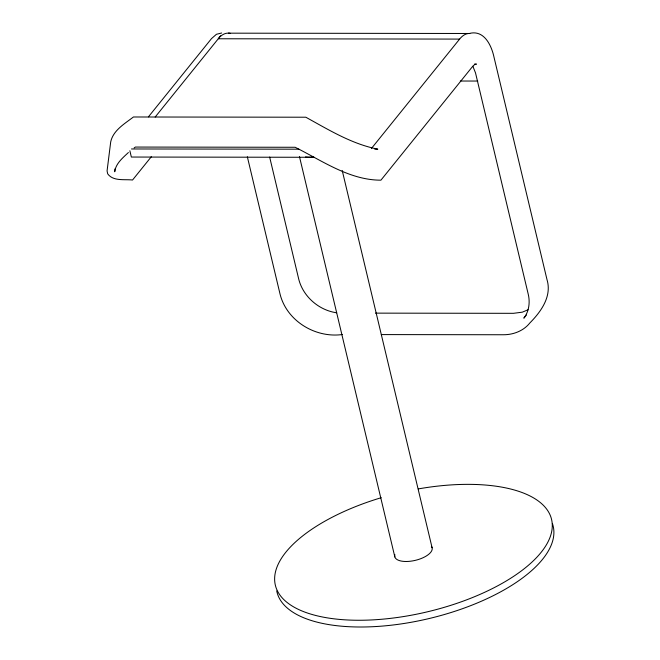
<?xml version="1.0" encoding="UTF-8"?>
<svg xmlns="http://www.w3.org/2000/svg" width="660" height="660" viewBox="0 0 660 660"><rect width="100%" height="100%" fill="white"/><g stroke="black" fill="none" stroke-linecap="round" stroke-linejoin="round"><path stroke-width="0.99" d="M115.079 168.77L114.7 171.765C115.748 163.556 122.727 157.856 128.403 152.526M148.417 116.861L211.513 38.602L216.439 34.279L221.686 33M155.182 117.026L220.597 35.896L218.278 38.767L459.616 39.089A46.043 20.212 -89.9 0 1 469.796 33.487L228.459 33.165A46.043 20.212 -89.9 0 0 220.679 36.242M151.321 156.733L132.553 180.007C124.336 179.099 113.215 181.492 107.679 173.827L107.069 170.915L110.707 141.9C113.132 130.333 124.724 123.7 133.427 116.985L305.811 117.216C328.697 129.822 351.862 144.053 377.792 149.135L374.781 149.193M371.415 148.483L459.616 39.089M526.333 315.076L523.842 318.17C529.097 311.438 530.194 302.296 528.223 294.146L475.513 72.897L472.89 66.313M134.112 147.964L135.374 147.064L295.144 147.271C322.245 160.768 349.561 180.213 380.919 180.172L472.675 66.371L474.713 64.515L476.454 64.086L474.482 64.086M528.033 309.787L522.316 312.172L513.447 313.318L375.482 313.137M469.92 33.322C484.457 29.981 491.609 45.837 494.043 57.329L547.016 279.683C552.057 296.406 541.002 311.701 529.864 322.946C523.586 330.891 513.381 334.785 503.431 334.752L381.323 334.587M460.309 81.023L477.766 81.048M131.488 148.97L298.881 149.185M314.16 157.286L131.356 157.047L129.863 150.761M342.334 334.537C315.323 338.266 286.679 320.933 280.038 294.038L247.335 156.75M336.715 312.782C318.962 310.332 303.097 296.62 298.733 279.139L269.651 157.063M228.583 33.008L230.34 33.371M342.21 170.47L432.094 547.734M299.467 156.601L394.828 556.883M313.492 157.006A19.189 8.258 -13.4 0 1 305.53 156.89M431.425 546.422A19.189 8.258 -13.4 0 1 414.851 560.464A19.189 8.258 -13.4 0 1 394.894 554.664M418.308 488.911A141.974 61.124 -13.4 0 1 537.314 556.76A141.974 61.124 -13.4 0 1 304.474 611.96A141.974 61.124 -13.4 0 1 381.241 497.698M552.37 523.429A141.974 61.124 -13.4 0 1 431.269 618.016A141.974 61.124 -13.4 0 1 276.738 590.947"/></g></svg>
